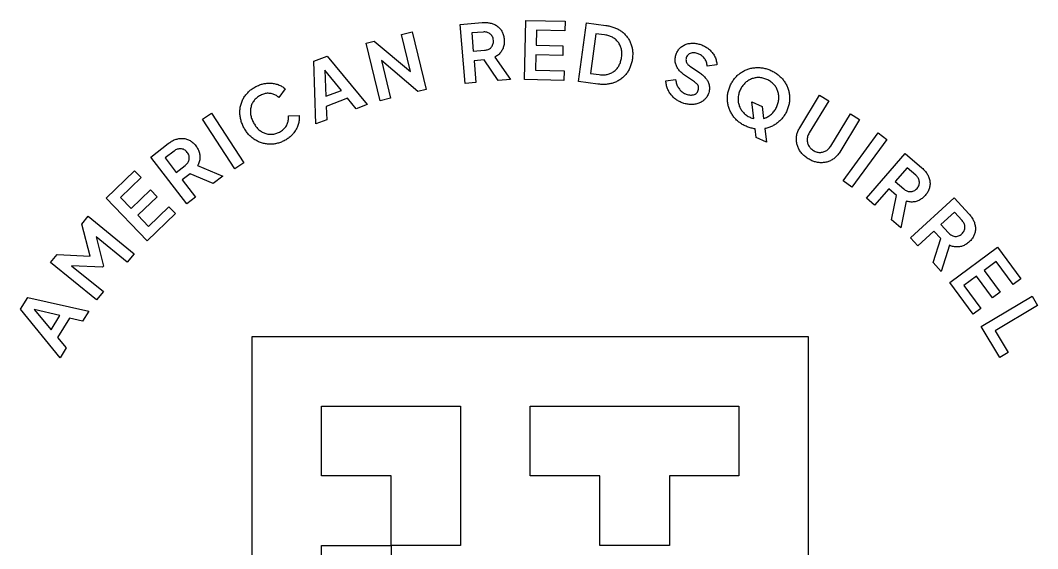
# Model space of a CAD drawing. Extents: x -21.5 to 21.5, y -22.6 to 22.2.
# Drawn here: x -19.05 to 18.96, y 2.48 to 22.22 of the extents above; entities that cross this region are included whole.
import ezdxf

# ---------------------------------------------------------------- set-up
doc = ezdxf.new("R2010")
doc.units = 0
doc.layers.add('TAG', color=7, linetype='Continuous')
doc.layers.add('TEXT', color=7, linetype='Continuous')

msp = doc.modelspace()

# ---------------------------------------------------------------- linework, layer by layer
at = {"layer": 'TAG'}
for points in [[(-10.4, 10.4), (-10.4, -10.4), (10.4, -10.4), (10.4, 10.4)], [(-7.8, 7.8), (-2.6, 7.8), (-2.6, 2.6), (-5.2, 2.6), (-5.2, 0), (-7.8, 0), (-7.8, 2.6), (-5.2, 2.6), (-5.2, 5.2), (-7.8, 5.2)], [(0, 7.8), (7.8, 7.8), (7.8, 5.2), (5.2, 5.2), (5.2, 2.6), (2.6, 2.6), (2.6, 5.2), (0, 5.2)]]:
    msp.add_lwpolyline(points, close=True, dxfattribs=at)
at = {"layer": 'TEXT'}
for points in [[(-2.431, 19.867), (-2.615, 22.071), (-1.796, 22.139), (-1.755, 22.142), (-1.716, 22.143), (-1.677, 22.143), (-1.638, 22.142), (-1.601, 22.139), (-1.564, 22.134), (-1.528, 22.128), (-1.493, 22.121), (-1.458, 22.113), (-1.424, 22.103), (-1.391, 22.091), (-1.356, 22.077), (-1.322, 22.061), (-1.289, 22.044), (-1.258, 22.025), (-1.229, 22.004), (-1.2, 21.982), (-1.173, 21.958), (-1.148, 21.933), (-1.123, 21.906), (-1.101, 21.877), (-1.081, 21.85), (-1.063, 21.821), (-1.047, 21.791), (-1.032, 21.76), (-1.019, 21.728), (-1.007, 21.694), (-0.997, 21.659), (-0.988, 21.623), (-0.981, 21.586), (-0.976, 21.548), (-0.971, 21.508), (-0.969, 21.467), (-0.968, 21.427), (-0.97, 21.388), (-0.973, 21.35), (-0.978, 21.313), (-0.985, 21.277), (-0.993, 21.242), (-1.004, 21.208), (-1.016, 21.175), (-1.031, 21.143), (-1.047, 21.111), (-1.067, 21.078), (-1.088, 21.047), (-1.111, 21.017), (-1.136, 20.989), (-1.162, 20.962), (-1.19, 20.936), (-1.22, 20.913), (-1.251, 20.89), (-1.284, 20.87), (-1.319, 20.85), (-0.739, 20.008), (-1.194, 19.97), (-1.718, 20.745), (-2.097, 20.714), (-2.029, 19.9)], [(-0.217, 20.01), (-0.166, 22.221), (1.305, 22.188), (1.297, 21.832), (0.23, 21.856), (0.217, 21.288), (1.225, 21.265), (1.217, 20.909), (0.209, 20.931), (0.196, 20.357), (1.263, 20.333), (1.255, 19.977)], [(1.808, 19.938), (2.105, 22.13), (2.821, 22.033), (2.862, 22.027), (2.901, 22.02), (2.941, 22.012), (2.979, 22.003), (3.016, 21.994), (3.053, 21.983), (3.089, 21.972), (3.124, 21.96), (3.159, 21.947), (3.192, 21.933), (3.225, 21.918), (3.258, 21.903), (3.289, 21.886), (3.32, 21.869), (3.35, 21.85), (3.379, 21.831), (3.407, 21.811), (3.438, 21.788), (3.468, 21.763), (3.497, 21.738), (3.525, 21.712), (3.551, 21.685), (3.577, 21.657), (3.601, 21.629), (3.624, 21.599), (3.646, 21.569), (3.667, 21.538), (3.686, 21.506), (3.705, 21.474), (3.722, 21.44), (3.738, 21.406), (3.753, 21.371), (3.766, 21.338), (3.778, 21.304), (3.788, 21.269), (3.798, 21.235), (3.806, 21.199), (3.813, 21.164), (3.818, 21.127), (3.823, 21.091), (3.826, 21.054), (3.829, 21.016), (3.83, 20.978), (3.83, 20.94), (3.828, 20.901), (3.826, 20.862), (3.822, 20.822), (3.817, 20.782), (3.811, 20.742), (3.804, 20.703), (3.796, 20.665), (3.787, 20.628), (3.777, 20.591), (3.766, 20.555), (3.754, 20.519), (3.741, 20.484), (3.727, 20.45), (3.711, 20.417), (3.695, 20.385), (3.678, 20.353), (3.66, 20.322), (3.64, 20.291), (3.62, 20.262), (3.599, 20.233), (3.575, 20.203), (3.55, 20.174), (3.525, 20.146), (3.498, 20.119), (3.471, 20.094), (3.443, 20.069), (3.414, 20.046), (3.384, 20.023), (3.353, 20.002), (3.321, 19.982), (3.288, 19.963), (3.254, 19.945), (3.22, 19.929), (3.184, 19.913), (3.148, 19.899), (3.115, 19.887), (3.082, 19.876), (3.048, 19.866), (3.014, 19.858), (2.979, 19.85), (2.944, 19.843), (2.909, 19.838), (2.872, 19.833), (2.836, 19.83), (2.798, 19.828), (2.761, 19.826), (2.723, 19.826), (2.684, 19.827), (2.645, 19.829), (2.605, 19.832), (2.565, 19.836), (2.524, 19.841)], [(-5.609, 19.218), (-6.134, 21.366), (-5.829, 21.441), (-4.468, 20.313), (-4.805, 21.691), (-4.413, 21.787), (-3.887, 19.639), (-4.196, 19.563), (-5.56, 20.718), (-5.217, 19.314)], [(-2.126, 21.069), (-1.703, 21.104), (-1.668, 21.108), (-1.634, 21.115), (-1.602, 21.123), (-1.572, 21.134), (-1.544, 21.148), (-1.518, 21.163), (-1.489, 21.184), (-1.463, 21.208), (-1.44, 21.234), (-1.42, 21.262), (-1.403, 21.293), (-1.39, 21.326), (-1.38, 21.361), (-1.375, 21.397), (-1.372, 21.435), (-1.374, 21.474), (-1.379, 21.514), (-1.388, 21.552), (-1.399, 21.587), (-1.415, 21.62), (-1.433, 21.65), (-1.455, 21.677), (-1.479, 21.701), (-1.506, 21.723), (-1.535, 21.742), (-1.567, 21.758), (-1.596, 21.768), (-1.626, 21.777), (-1.657, 21.782), (-1.69, 21.786), (-1.725, 21.786), (-1.76, 21.785), (-2.183, 21.749)], [(2.256, 20.237), (2.581, 20.193), (2.621, 20.188), (2.66, 20.185), (2.699, 20.184), (2.737, 20.184), (2.774, 20.186), (2.81, 20.189), (2.846, 20.195), (2.881, 20.201), (2.915, 20.21), (2.948, 20.22), (2.98, 20.232), (3.015, 20.247), (3.048, 20.263), (3.08, 20.282), (3.111, 20.301), (3.141, 20.323), (3.169, 20.346), (3.196, 20.371), (3.222, 20.398), (3.246, 20.427), (3.27, 20.457), (3.29, 20.485), (3.308, 20.515), (3.325, 20.547), (3.341, 20.579), (3.356, 20.612), (3.369, 20.647), (3.38, 20.683), (3.391, 20.72), (3.4, 20.759), (3.407, 20.798), (3.414, 20.839), (3.418, 20.88), (3.422, 20.92), (3.423, 20.959), (3.423, 20.997), (3.421, 21.035), (3.418, 21.072), (3.413, 21.108), (3.406, 21.143), (3.398, 21.177), (3.388, 21.211), (3.376, 21.244), (3.362, 21.279), (3.345, 21.312), (3.328, 21.345), (3.308, 21.376), (3.287, 21.406), (3.264, 21.434), (3.24, 21.461), (3.214, 21.487), (3.186, 21.512), (3.157, 21.535), (3.129, 21.555), (3.099, 21.573), (3.069, 21.59), (3.037, 21.606), (3.004, 21.621), (2.97, 21.634), (2.935, 21.645), (2.899, 21.656), (2.861, 21.665), (2.822, 21.672), (2.782, 21.678), (2.458, 21.722)], [(5.746, 19.12), (5.71, 19.131), (5.675, 19.143), (5.641, 19.157), (5.608, 19.172), (5.575, 19.187), (5.543, 19.204), (5.512, 19.222), (5.482, 19.241), (5.452, 19.261), (5.424, 19.282), (5.396, 19.304), (5.367, 19.33), (5.338, 19.356), (5.312, 19.383), (5.286, 19.411), (5.262, 19.44), (5.239, 19.47), (5.218, 19.501), (5.198, 19.533), (5.179, 19.565), (5.162, 19.599), (5.146, 19.633), (5.131, 19.667), (5.118, 19.703), (5.107, 19.738), (5.097, 19.774), (5.089, 19.811), (5.082, 19.848), (5.077, 19.885), (5.073, 19.923), (5.071, 19.962), (5.435, 20.006), (5.441, 19.965), (5.448, 19.926), (5.457, 19.887), (5.468, 19.85), (5.481, 19.814), (5.496, 19.779), (5.512, 19.746), (5.531, 19.714), (5.551, 19.683), (5.573, 19.653), (5.596, 19.624), (5.621, 19.598), (5.647, 19.573), (5.675, 19.551), (5.704, 19.53), (5.734, 19.511), (5.766, 19.493), (5.799, 19.478), (5.833, 19.464), (5.869, 19.452), (5.909, 19.442), (5.948, 19.435), (5.985, 19.43), (6.021, 19.43), (6.056, 19.432), (6.097, 19.439), (6.134, 19.451), (6.169, 19.466), (6.2, 19.487), (6.227, 19.511), (6.25, 19.54), (6.268, 19.572), (6.282, 19.609), (6.291, 19.646), (6.294, 19.682), (6.292, 19.716), (6.285, 19.749), (6.273, 19.781), (6.259, 19.806), (6.241, 19.831), (6.219, 19.856), (6.194, 19.88), (6.166, 19.904), (6.133, 19.927), (5.766, 20.179), (5.729, 20.204), (5.695, 20.23), (5.663, 20.257), (5.633, 20.284), (5.605, 20.312), (5.578, 20.34), (5.554, 20.369), (5.532, 20.398), (5.511, 20.428), (5.493, 20.458), (5.477, 20.489), (5.462, 20.521), (5.449, 20.555), (5.438, 20.59), (5.429, 20.626), (5.422, 20.662), (5.418, 20.697), (5.417, 20.734), (5.417, 20.77), (5.42, 20.807), (5.426, 20.845), (5.434, 20.882), (5.444, 20.92), (5.455, 20.956), (5.469, 20.99), (5.483, 21.023), (5.5, 21.055), (5.518, 21.085), (5.537, 21.114), (5.558, 21.141), (5.58, 21.167), (5.604, 21.192), (5.63, 21.215), (5.66, 21.239), (5.691, 21.261), (5.723, 21.281), (5.757, 21.299), (5.792, 21.314), (5.828, 21.328), (5.866, 21.34), (5.905, 21.35), (5.945, 21.358), (5.979, 21.362), (6.013, 21.365), (6.047, 21.367), (6.082, 21.367), (6.118, 21.366), (6.153, 21.363), (6.189, 21.359), (6.226, 21.353), (6.262, 21.345), (6.299, 21.336), (6.337, 21.326), (6.375, 21.314), (6.411, 21.301), (6.447, 21.287), (6.481, 21.271), (6.515, 21.255), (6.548, 21.237), (6.579, 21.218), (6.61, 21.198), (6.639, 21.177), (6.668, 21.155), (6.698, 21.129), (6.727, 21.102), (6.754, 21.075), (6.78, 21.046), (6.804, 21.016), (6.827, 20.986), (6.849, 20.954), (6.869, 20.922), (6.887, 20.888), (6.904, 20.854), (6.919, 20.819), (6.932, 20.784), (6.944, 20.748), (6.953, 20.711), (6.961, 20.674), (6.968, 20.636), (6.972, 20.598), (6.975, 20.559), (6.614, 20.512), (6.61, 20.551), (6.603, 20.588), (6.595, 20.624), (6.584, 20.659), (6.571, 20.692), (6.557, 20.724), (6.54, 20.755), (6.521, 20.785), (6.5, 20.813), (6.477, 20.84), (6.452, 20.865), (6.426, 20.888), (6.399, 20.909), (6.369, 20.928), (6.339, 20.945), (6.306, 20.961), (6.272, 20.975), (6.237, 20.986), (6.198, 20.996), (6.161, 21.003), (6.125, 21.007), (6.09, 21.008), (6.056, 21.005), (6.016, 20.998), (5.978, 20.986), (5.945, 20.97), (5.914, 20.948), (5.887, 20.923), (5.864, 20.893), (5.846, 20.86), (5.832, 20.823), (5.824, 20.788), (5.821, 20.753), (5.823, 20.718), (5.83, 20.684), (5.843, 20.65), (5.857, 20.622), (5.875, 20.595), (5.896, 20.569), (5.922, 20.543), (5.951, 20.519), (5.984, 20.495), (6.336, 20.256), (6.371, 20.231), (6.404, 20.207), (6.435, 20.182), (6.464, 20.157), (6.492, 20.131), (6.518, 20.106), (6.542, 20.079), (6.564, 20.053), (6.585, 20.026), (6.604, 19.999), (6.621, 19.972), (6.637, 19.944), (6.65, 19.916), (6.664, 19.882), (6.676, 19.848), (6.685, 19.813), (6.692, 19.778), (6.696, 19.743), (6.698, 19.707), (6.697, 19.67), (6.694, 19.633), (6.689, 19.596), (6.681, 19.558), (6.67, 19.519), (6.659, 19.484), (6.645, 19.45), (6.631, 19.417), (6.614, 19.385), (6.596, 19.355), (6.576, 19.327), (6.554, 19.299), (6.531, 19.274), (6.507, 19.249), (6.48, 19.226), (6.452, 19.204), (6.424, 19.184), (6.394, 19.166), (6.363, 19.15), (6.331, 19.134), (6.298, 19.121), (6.264, 19.109), (6.228, 19.099), (6.192, 19.091), (6.155, 19.084), (6.12, 19.079), (6.085, 19.076), (6.049, 19.075), (6.013, 19.075), (5.976, 19.077), (5.939, 19.08), (5.902, 19.085), (5.864, 19.091), (5.825, 19.099), (5.786, 19.108)], [(-8.012, 18.354), (-8.079, 20.692), (-7.59, 20.877), (-6.095, 19.076), (-6.507, 18.921), (-6.821, 19.31), (-7.622, 19.008), (-7.604, 18.507)], [(-7.639, 19.383), (-7.055, 19.603), (-7.676, 20.365)], [(8.067, 18.262), (8.03, 18.279), (7.995, 18.297), (7.96, 18.315), (7.926, 18.335), (7.893, 18.355), (7.861, 18.377), (7.829, 18.399), (7.799, 18.422), (7.769, 18.446), (7.741, 18.471), (7.713, 18.497), (7.686, 18.524), (7.661, 18.552), (7.636, 18.58), (7.612, 18.609), (7.59, 18.638), (7.568, 18.668), (7.548, 18.698), (7.528, 18.729), (7.51, 18.761), (7.492, 18.793), (7.476, 18.826), (7.461, 18.859), (7.447, 18.893), (7.434, 18.927), (7.422, 18.962), (7.411, 18.997), (7.402, 19.032), (7.394, 19.067), (7.387, 19.103), (7.381, 19.139), (7.376, 19.176), (7.373, 19.213), (7.371, 19.25), (7.37, 19.287), (7.37, 19.325), (7.371, 19.362), (7.374, 19.4), (7.378, 19.438), (7.383, 19.476), (7.39, 19.513), (7.398, 19.551), (7.407, 19.588), (7.418, 19.626), (7.43, 19.663), (7.443, 19.701), (7.457, 19.738), (7.473, 19.776), (7.49, 19.812), (7.508, 19.848), (7.527, 19.883), (7.546, 19.917), (7.567, 19.95), (7.588, 19.982), (7.61, 20.014), (7.633, 20.044), (7.658, 20.073), (7.682, 20.101), (7.708, 20.128), (7.735, 20.155), (7.762, 20.18), (7.79, 20.204), (7.819, 20.228), (7.848, 20.25), (7.878, 20.271), (7.909, 20.291), (7.94, 20.31), (7.971, 20.327), (8.004, 20.344), (8.036, 20.36), (8.07, 20.374), (8.104, 20.388), (8.138, 20.4), (8.173, 20.411), (8.208, 20.421), (8.244, 20.43), (8.279, 20.438), (8.315, 20.444), (8.352, 20.449), (8.388, 20.453), (8.425, 20.456), (8.462, 20.458), (8.5, 20.458), (8.537, 20.458), (8.575, 20.456), (8.613, 20.453), (8.651, 20.448), (8.688, 20.442), (8.726, 20.435), (8.764, 20.427), (8.802, 20.417), (8.839, 20.406), (8.877, 20.394), (8.915, 20.381), (8.952, 20.366), (8.99, 20.35), (9.027, 20.333), (9.063, 20.315), (9.098, 20.297), (9.132, 20.277), (9.166, 20.256), (9.198, 20.235), (9.23, 20.212), (9.26, 20.189), (9.29, 20.165), (9.319, 20.14), (9.346, 20.114), (9.373, 20.087), (9.399, 20.059), (9.424, 20.031), (9.447, 20.002), (9.47, 19.973), (9.492, 19.943), (9.512, 19.913), (9.532, 19.882), (9.55, 19.851), (9.567, 19.819), (9.584, 19.786), (9.599, 19.753), (9.613, 19.719), (9.626, 19.685), (9.638, 19.651), (9.649, 19.616), (9.659, 19.581), (9.667, 19.546), (9.674, 19.51), (9.68, 19.475), (9.685, 19.438), (9.688, 19.402), (9.69, 19.365), (9.692, 19.328), (9.692, 19.29), (9.69, 19.253), (9.688, 19.215), (9.684, 19.178), (9.678, 19.14), (9.672, 19.103), (9.664, 19.065), (9.655, 19.028), (9.644, 18.99), (9.632, 18.953), (9.619, 18.916), (9.605, 18.878), (9.589, 18.841), (9.572, 18.804), (9.554, 18.768), (9.535, 18.733), (9.515, 18.699), (9.495, 18.666), (9.473, 18.634), (9.45, 18.603), (9.427, 18.573), (9.403, 18.543), (9.377, 18.515), (9.351, 18.488), (9.324, 18.461), (9.296, 18.436), (9.267, 18.412), (9.238, 18.389), (9.209, 18.366), (9.178, 18.345), (9.148, 18.325), (9.116, 18.307), (9.084, 18.289), (9.052, 18.272), (9.019, 18.256), (8.985, 18.242), (8.951, 18.228), (8.915, 18.215), (8.879, 18.203), (8.843, 18.193), (8.806, 18.184), (8.769, 18.176), (8.834, 17.67), (8.441, 17.844), (8.401, 18.166), (8.364, 18.172), (8.327, 18.179), (8.289, 18.187), (8.252, 18.196), (8.215, 18.207), (8.178, 18.219), (8.141, 18.232), (8.104, 18.246)], [(-9.192, 17.723), (-9.227, 17.705), (-9.262, 17.689), (-9.297, 17.674), (-9.332, 17.66), (-9.368, 17.647), (-9.403, 17.636), (-9.439, 17.626), (-9.475, 17.617), (-9.511, 17.61), (-9.547, 17.603), (-9.583, 17.599), (-9.62, 17.595), (-9.659, 17.592), (-9.698, 17.591), (-9.738, 17.592), (-9.776, 17.593), (-9.815, 17.596), (-9.853, 17.601), (-9.892, 17.607), (-9.93, 17.614), (-9.967, 17.622), (-10.005, 17.632), (-10.042, 17.644), (-10.079, 17.657), (-10.115, 17.671), (-10.151, 17.686), (-10.186, 17.703), (-10.22, 17.721), (-10.254, 17.74), (-10.288, 17.761), (-10.321, 17.783), (-10.353, 17.806), (-10.385, 17.83), (-10.416, 17.856), (-10.444, 17.881), (-10.472, 17.906), (-10.498, 17.933), (-10.524, 17.961), (-10.549, 17.99), (-10.573, 18.019), (-10.596, 18.05), (-10.619, 18.082), (-10.641, 18.115), (-10.662, 18.149), (-10.682, 18.184), (-10.702, 18.22), (-10.72, 18.256), (-10.738, 18.293), (-10.754, 18.33), (-10.768, 18.366), (-10.782, 18.403), (-10.794, 18.44), (-10.805, 18.477), (-10.815, 18.514), (-10.823, 18.551), (-10.83, 18.588), (-10.836, 18.625), (-10.841, 18.662), (-10.845, 18.702), (-10.847, 18.743), (-10.848, 18.782), (-10.847, 18.822), (-10.845, 18.861), (-10.842, 18.9), (-10.837, 18.939), (-10.831, 18.977), (-10.824, 19.015), (-10.815, 19.053), (-10.804, 19.09), (-10.792, 19.128), (-10.779, 19.164), (-10.765, 19.2), (-10.749, 19.235), (-10.733, 19.27), (-10.714, 19.303), (-10.695, 19.337), (-10.674, 19.37), (-10.652, 19.402), (-10.629, 19.433), (-10.604, 19.464), (-10.58, 19.492), (-10.556, 19.519), (-10.53, 19.545), (-10.503, 19.57), (-10.476, 19.595), (-10.447, 19.619), (-10.417, 19.642), (-10.386, 19.664), (-10.355, 19.685), (-10.322, 19.705), (-10.288, 19.725), (-10.253, 19.744), (-10.218, 19.762), (-10.184, 19.778), (-10.149, 19.793), (-10.114, 19.807), (-10.08, 19.82), (-10.045, 19.831), (-10.011, 19.841), (-9.976, 19.849), (-9.942, 19.857), (-9.908, 19.863), (-9.874, 19.867), (-9.84, 19.871), (-9.799, 19.874), (-9.759, 19.875), (-9.719, 19.874), (-9.681, 19.873), (-9.642, 19.869), (-9.604, 19.865), (-9.567, 19.859), (-9.53, 19.851), (-9.494, 19.842), (-9.458, 19.832), (-9.419, 19.819), (-9.382, 19.804), (-9.346, 19.788), (-9.311, 19.771), (-9.278, 19.752), (-9.246, 19.732), (-9.216, 19.71), (-9.186, 19.687), (-9.158, 19.663), (-9.398, 19.343), (-9.425, 19.366), (-9.454, 19.387), (-9.483, 19.407), (-9.513, 19.424), (-9.544, 19.44), (-9.576, 19.454), (-9.609, 19.465), (-9.643, 19.475), (-9.678, 19.484), (-9.714, 19.49), (-9.75, 19.494), (-9.787, 19.496), (-9.824, 19.495), (-9.86, 19.491), (-9.897, 19.486), (-9.934, 19.477), (-9.971, 19.466), (-10.008, 19.453), (-10.045, 19.437), (-10.083, 19.419), (-10.118, 19.399), (-10.153, 19.378), (-10.185, 19.355), (-10.215, 19.331), (-10.244, 19.306), (-10.271, 19.28), (-10.297, 19.252), (-10.32, 19.223), (-10.342, 19.193), (-10.362, 19.162), (-10.38, 19.129), (-10.396, 19.096), (-10.41, 19.062), (-10.422, 19.028), (-10.432, 18.993), (-10.44, 18.957), (-10.447, 18.92), (-10.451, 18.883), (-10.454, 18.845), (-10.454, 18.807), (-10.453, 18.772), (-10.45, 18.736), (-10.445, 18.7), (-10.438, 18.664), (-10.43, 18.628), (-10.42, 18.592), (-10.408, 18.556), (-10.395, 18.519), (-10.379, 18.482), (-10.363, 18.445), (-10.344, 18.408), (-10.324, 18.372), (-10.303, 18.337), (-10.281, 18.303), (-10.259, 18.271), (-10.236, 18.241), (-10.211, 18.212), (-10.186, 18.185), (-10.16, 18.159), (-10.134, 18.134), (-10.106, 18.111), (-10.078, 18.09), (-10.045, 18.068), (-10.013, 18.049), (-9.98, 18.031), (-9.946, 18.015), (-9.912, 18.002), (-9.877, 17.99), (-9.842, 17.981), (-9.806, 17.973), (-9.769, 17.968), (-9.733, 17.964), (-9.695, 17.963), (-9.658, 17.963), (-9.621, 17.966), (-9.584, 17.971), (-9.547, 17.979), (-9.51, 17.988), (-9.473, 18), (-9.436, 18.014), (-9.399, 18.03), (-9.363, 18.048), (-9.326, 18.068), (-9.292, 18.09), (-9.26, 18.113), (-9.23, 18.137), (-9.202, 18.163), (-9.177, 18.19), (-9.153, 18.218), (-9.131, 18.248), (-9.112, 18.279), (-9.095, 18.311), (-9.08, 18.344), (-9.066, 18.377), (-9.055, 18.411), (-9.046, 18.445), (-9.039, 18.479), (-9.035, 18.513), (-9.032, 18.548), (-9.031, 18.583), (-9.033, 18.618), (-9.036, 18.654), (-8.637, 18.67), (-8.633, 18.633), (-8.63, 18.596), (-8.63, 18.559), (-8.631, 18.521), (-8.635, 18.483), (-8.64, 18.445), (-8.648, 18.406), (-8.657, 18.367), (-8.668, 18.328), (-8.68, 18.292), (-8.693, 18.258), (-8.708, 18.223), (-8.724, 18.189), (-8.742, 18.155), (-8.761, 18.122), (-8.781, 18.088), (-8.804, 18.056), (-8.827, 18.024), (-8.852, 17.992), (-8.875, 17.965), (-8.898, 17.94), (-8.922, 17.915), (-8.948, 17.891), (-8.974, 17.868), (-9.002, 17.845), (-9.031, 17.823), (-9.061, 17.802), (-9.092, 17.781), (-9.124, 17.761), (-9.157, 17.742)], [(8.216, 18.599), (8.25, 18.584), (8.284, 18.572), (8.319, 18.56), (8.354, 18.551), (8.276, 19.176), (8.662, 19.005), (8.72, 18.558), (8.746, 18.564), (8.772, 18.572), (8.796, 18.582), (8.83, 18.597), (8.863, 18.612), (8.895, 18.63), (8.926, 18.649), (8.956, 18.67), (8.985, 18.693), (9.014, 18.718), (9.041, 18.744), (9.067, 18.771), (9.092, 18.801), (9.116, 18.831), (9.139, 18.863), (9.16, 18.896), (9.18, 18.931), (9.199, 18.967), (9.216, 19.004), (9.232, 19.042), (9.246, 19.08), (9.258, 19.118), (9.268, 19.156), (9.276, 19.194), (9.283, 19.232), (9.287, 19.269), (9.29, 19.307), (9.291, 19.345), (9.29, 19.382), (9.287, 19.419), (9.282, 19.455), (9.276, 19.491), (9.268, 19.526), (9.258, 19.562), (9.246, 19.596), (9.232, 19.63), (9.217, 19.663), (9.2, 19.695), (9.182, 19.726), (9.162, 19.756), (9.14, 19.785), (9.117, 19.814), (9.092, 19.841), (9.066, 19.867), (9.038, 19.892), (9.009, 19.915), (8.979, 19.937), (8.947, 19.958), (8.913, 19.978), (8.879, 19.996), (8.842, 20.013), (8.805, 20.028), (8.768, 20.042), (8.731, 20.053), (8.694, 20.063), (8.657, 20.071), (8.62, 20.076), (8.583, 20.08), (8.547, 20.082), (8.51, 20.082), (8.473, 20.08), (8.437, 20.076), (8.402, 20.071), (8.366, 20.064), (8.331, 20.054), (8.297, 20.043), (8.263, 20.03), (8.229, 20.016), (8.196, 20), (8.164, 19.982), (8.133, 19.963), (8.103, 19.942), (8.074, 19.919), (8.045, 19.895), (8.018, 19.869), (7.991, 19.842), (7.966, 19.813), (7.942, 19.783), (7.919, 19.752), (7.898, 19.719), (7.878, 19.684), (7.859, 19.648), (7.842, 19.611), (7.826, 19.573), (7.812, 19.535), (7.8, 19.497), (7.79, 19.459), (7.782, 19.42), (7.776, 19.382), (7.771, 19.344), (7.769, 19.306), (7.768, 19.268), (7.769, 19.23), (7.772, 19.193), (7.777, 19.157), (7.784, 19.121), (7.792, 19.085), (7.802, 19.051), (7.814, 19.016), (7.828, 18.983), (7.843, 18.95), (7.86, 18.918), (7.879, 18.887), (7.899, 18.857), (7.92, 18.827), (7.943, 18.799), (7.968, 18.772), (7.994, 18.745), (8.021, 18.72), (8.05, 18.697), (8.081, 18.674), (8.112, 18.653), (8.145, 18.634), (8.18, 18.616)], [(10.39, 17.048), (10.354, 17.07), (10.32, 17.094), (10.287, 17.118), (10.256, 17.143), (10.227, 17.169), (10.198, 17.196), (10.171, 17.224), (10.146, 17.252), (10.122, 17.281), (10.099, 17.312), (10.078, 17.343), (10.059, 17.375), (10.041, 17.407), (10.024, 17.44), (10.009, 17.473), (9.996, 17.507), (9.984, 17.541), (9.974, 17.575), (9.965, 17.609), (9.958, 17.644), (9.953, 17.679), (9.949, 17.715), (9.947, 17.751), (9.946, 17.787), (9.947, 17.823), (9.95, 17.859), (9.954, 17.895), (9.96, 17.93), (9.968, 17.966), (9.978, 18.001), (9.989, 18.036), (10.002, 18.07), (10.016, 18.105), (10.033, 18.139), (10.051, 18.173), (10.071, 18.207), (10.811, 19.423), (11.157, 19.212), (10.428, 18.016), (10.408, 17.982), (10.392, 17.948), (10.378, 17.913), (10.367, 17.879), (10.359, 17.844), (10.354, 17.809), (10.351, 17.773), (10.351, 17.738), (10.353, 17.703), (10.359, 17.669), (10.366, 17.636), (10.377, 17.603), (10.39, 17.572), (10.405, 17.54), (10.423, 17.51), (10.444, 17.482), (10.466, 17.455), (10.491, 17.429), (10.519, 17.405), (10.549, 17.383), (10.581, 17.362), (10.615, 17.342), (10.649, 17.326), (10.683, 17.313), (10.717, 17.302), (10.752, 17.294), (10.787, 17.289), (10.821, 17.287), (10.856, 17.287), (10.89, 17.291), (10.923, 17.296), (10.956, 17.305), (10.989, 17.316), (11.021, 17.33), (11.052, 17.346), (11.082, 17.364), (11.111, 17.386), (11.138, 17.409), (11.164, 17.434), (11.188, 17.462), (11.211, 17.493), (11.232, 17.525), (11.962, 18.722), (12.307, 18.511), (11.566, 17.296), (11.545, 17.263), (11.523, 17.231), (11.5, 17.201), (11.476, 17.172), (11.451, 17.144), (11.425, 17.118), (11.398, 17.094), (11.371, 17.071), (11.342, 17.049), (11.312, 17.029), (11.281, 17.01), (11.25, 16.992), (11.217, 16.976), (11.185, 16.962), (11.151, 16.949), (11.118, 16.938), (11.083, 16.928), (11.049, 16.92), (11.014, 16.913), (10.978, 16.908), (10.943, 16.905), (10.906, 16.903), (10.869, 16.902), (10.832, 16.903), (10.798, 16.906), (10.763, 16.91), (10.729, 16.915), (10.695, 16.922), (10.66, 16.93), (10.626, 16.94), (10.592, 16.951), (10.558, 16.964), (10.524, 16.978), (10.491, 16.993), (10.457, 17.01), (10.423, 17.028)], [(-11.041, 16.677), (-12.244, 18.534), (-11.904, 18.754), (-10.702, 16.897)], [(11.689, 16.23), (12.999, 18.012), (13.325, 17.772), (12.014, 15.99)], [(-12.828, 15.363), (-14.18, 17.114), (-13.529, 17.616), (-13.496, 17.641), (-13.464, 17.663), (-13.431, 17.684), (-13.398, 17.704), (-13.365, 17.722), (-13.331, 17.738), (-13.298, 17.753), (-13.265, 17.766), (-13.231, 17.777), (-13.197, 17.787), (-13.163, 17.796), (-13.126, 17.803), (-13.089, 17.808), (-13.052, 17.811), (-13.015, 17.812), (-12.979, 17.811), (-12.943, 17.808), (-12.908, 17.802), (-12.872, 17.795), (-12.837, 17.785), (-12.803, 17.774), (-12.772, 17.761), (-12.741, 17.747), (-12.711, 17.731), (-12.682, 17.713), (-12.653, 17.693), (-12.625, 17.671), (-12.598, 17.647), (-12.571, 17.622), (-12.545, 17.594), (-12.519, 17.565), (-12.494, 17.534), (-12.47, 17.501), (-12.447, 17.468), (-12.427, 17.434), (-12.409, 17.401), (-12.393, 17.367), (-12.379, 17.333), (-12.368, 17.299), (-12.358, 17.264), (-12.351, 17.23), (-12.345, 17.195), (-12.342, 17.16), (-12.341, 17.121), (-12.342, 17.083), (-12.345, 17.046), (-12.35, 17.008), (-12.358, 16.972), (-12.367, 16.935), (-12.379, 16.899), (-12.393, 16.863), (-12.41, 16.828), (-12.428, 16.793), (-11.484, 16.401), (-11.846, 16.121), (-12.707, 16.488), (-13.008, 16.256), (-12.509, 15.61)], [(-13.225, 16.538), (-12.889, 16.797), (-12.862, 16.82), (-12.837, 16.844), (-12.815, 16.869), (-12.795, 16.894), (-12.779, 16.92), (-12.765, 16.948), (-12.752, 16.981), (-12.743, 17.015), (-12.738, 17.049), (-12.737, 17.084), (-12.74, 17.119), (-12.747, 17.154), (-12.757, 17.188), (-12.772, 17.222), (-12.791, 17.255), (-12.814, 17.287), (-12.84, 17.318), (-12.867, 17.345), (-12.896, 17.368), (-12.927, 17.387), (-12.959, 17.402), (-12.991, 17.413), (-13.025, 17.421), (-13.059, 17.424), (-13.094, 17.424), (-13.13, 17.42), (-13.16, 17.414), (-13.189, 17.404), (-13.219, 17.392), (-13.248, 17.377), (-13.277, 17.359), (-13.307, 17.338), (-13.643, 17.079)], [(12.563, 15.581), (14.016, 17.248), (14.636, 16.708), (14.666, 16.681), (14.695, 16.653), (14.722, 16.625), (14.747, 16.597), (14.771, 16.568), (14.794, 16.538), (14.815, 16.508), (14.834, 16.478), (14.852, 16.447), (14.868, 16.416), (14.883, 16.384), (14.898, 16.349), (14.91, 16.314), (14.92, 16.278), (14.928, 16.243), (14.934, 16.207), (14.938, 16.171), (14.94, 16.135), (14.939, 16.099), (14.937, 16.063), (14.932, 16.027), (14.926, 15.994), (14.918, 15.961), (14.908, 15.929), (14.896, 15.896), (14.882, 15.864), (14.866, 15.832), (14.848, 15.801), (14.828, 15.77), (14.806, 15.738), (14.783, 15.708), (14.757, 15.677), (14.729, 15.647), (14.701, 15.618), (14.672, 15.592), (14.643, 15.568), (14.613, 15.546), (14.582, 15.525), (14.551, 15.507), (14.519, 15.491), (14.487, 15.477), (14.454, 15.465), (14.42, 15.455), (14.382, 15.446), (14.345, 15.44), (14.307, 15.435), (14.27, 15.433), (14.232, 15.433), (14.194, 15.436), (14.157, 15.441), (14.119, 15.447), (14.081, 15.457), (14.043, 15.468), (13.843, 14.465), (13.498, 14.766), (13.69, 15.682), (13.403, 15.931), (12.867, 15.316)], [(-14.314, 13.984), (-15.843, 15.582), (-14.78, 16.6), (-14.534, 16.343), (-15.305, 15.605), (-14.912, 15.194), (-14.183, 15.891), (-13.937, 15.633), (-14.665, 14.936), (-14.268, 14.521), (-13.497, 15.259), (-13.251, 15.002)], [(13.637, 16.2), (13.958, 15.921), (13.985, 15.898), (14.013, 15.879), (14.042, 15.862), (14.071, 15.848), (14.1, 15.837), (14.129, 15.829), (14.164, 15.822), (14.199, 15.82), (14.234, 15.822), (14.268, 15.828), (14.302, 15.837), (14.335, 15.851), (14.367, 15.868), (14.397, 15.889), (14.425, 15.914), (14.453, 15.942), (14.478, 15.974), (14.499, 16.006), (14.516, 16.039), (14.529, 16.073), (14.537, 16.107), (14.542, 16.141), (14.542, 16.176), (14.539, 16.21), (14.532, 16.244), (14.521, 16.278), (14.509, 16.306), (14.494, 16.334), (14.476, 16.36), (14.456, 16.386), (14.432, 16.411), (14.406, 16.436), (14.086, 16.715)], [(14.212, 14.093), (15.841, 15.589), (16.397, 14.984), (16.424, 14.953), (16.449, 14.923), (16.473, 14.892), (16.495, 14.861), (16.516, 14.829), (16.535, 14.797), (16.553, 14.765), (16.569, 14.733), (16.583, 14.7), (16.596, 14.667), (16.607, 14.634), (16.617, 14.598), (16.626, 14.561), (16.632, 14.525), (16.636, 14.489), (16.638, 14.453), (16.638, 14.417), (16.635, 14.381), (16.631, 14.345), (16.624, 14.309), (16.616, 14.274), (16.606, 14.242), (16.594, 14.21), (16.581, 14.179), (16.565, 14.148), (16.548, 14.118), (16.528, 14.088), (16.507, 14.058), (16.484, 14.03), (16.459, 14.001), (16.432, 13.973), (16.403, 13.945), (16.372, 13.918), (16.341, 13.893), (16.31, 13.87), (16.278, 13.85), (16.245, 13.831), (16.213, 13.814), (16.18, 13.8), (16.146, 13.787), (16.112, 13.777), (16.078, 13.768), (16.043, 13.762), (16.005, 13.758), (15.967, 13.755), (15.929, 13.755), (15.892, 13.757), (15.855, 13.761), (15.817, 13.768), (15.78, 13.777), (15.744, 13.788), (15.707, 13.801), (15.671, 13.817), (15.36, 12.842), (15.051, 13.179), (15.343, 14.068), (15.086, 14.348), (14.485, 13.796)], [(-16.204, 11.775), (-17.919, 13.173), (-17.675, 13.472), (-16.438, 13.41), (-16.756, 14.6), (-16.512, 14.899), (-14.797, 13.501), (-15.054, 13.186), (-16.219, 14.135), (-15.946, 13.032), (-15.976, 12.995), (-17.134, 13.054), (-15.949, 12.088)], [(15.348, 14.589), (15.636, 14.276), (15.661, 14.251), (15.686, 14.228), (15.713, 14.208), (15.74, 14.191), (15.767, 14.177), (15.796, 14.166), (15.83, 14.156), (15.865, 14.15), (15.899, 14.147), (15.934, 14.149), (15.969, 14.155), (16.003, 14.165), (16.036, 14.178), (16.069, 14.196), (16.1, 14.217), (16.13, 14.243), (16.159, 14.271), (16.183, 14.301), (16.204, 14.332), (16.22, 14.364), (16.232, 14.397), (16.241, 14.431), (16.245, 14.465), (16.246, 14.499), (16.242, 14.534), (16.235, 14.569), (16.226, 14.598), (16.215, 14.627), (16.2, 14.656), (16.182, 14.684), (16.162, 14.711), (16.139, 14.738), (15.851, 15.051)], [(15.682, 12.431), (17.46, 13.746), (18.335, 12.563), (18.049, 12.351), (17.414, 13.209), (16.957, 12.871), (17.556, 12.061), (17.27, 11.849), (16.671, 12.659), (16.209, 12.318), (16.843, 11.459), (16.557, 11.248)], [(-17.567, 9.614), (-19.051, 11.424), (-18.777, 11.869), (-16.493, 11.359), (-16.724, 10.984), (-17.211, 11.099), (-17.659, 10.371), (-17.339, 9.986)], [(16.856, 10.781), (18.753, 11.917), (18.961, 11.57), (17.369, 10.617), (17.855, 9.805), (17.549, 9.622)], [(-17.902, 10.657), (-17.575, 11.188), (-18.532, 11.411)]]:
    msp.add_lwpolyline(points, close=True, dxfattribs=at)

doc.saveas('drawing.dxf')
